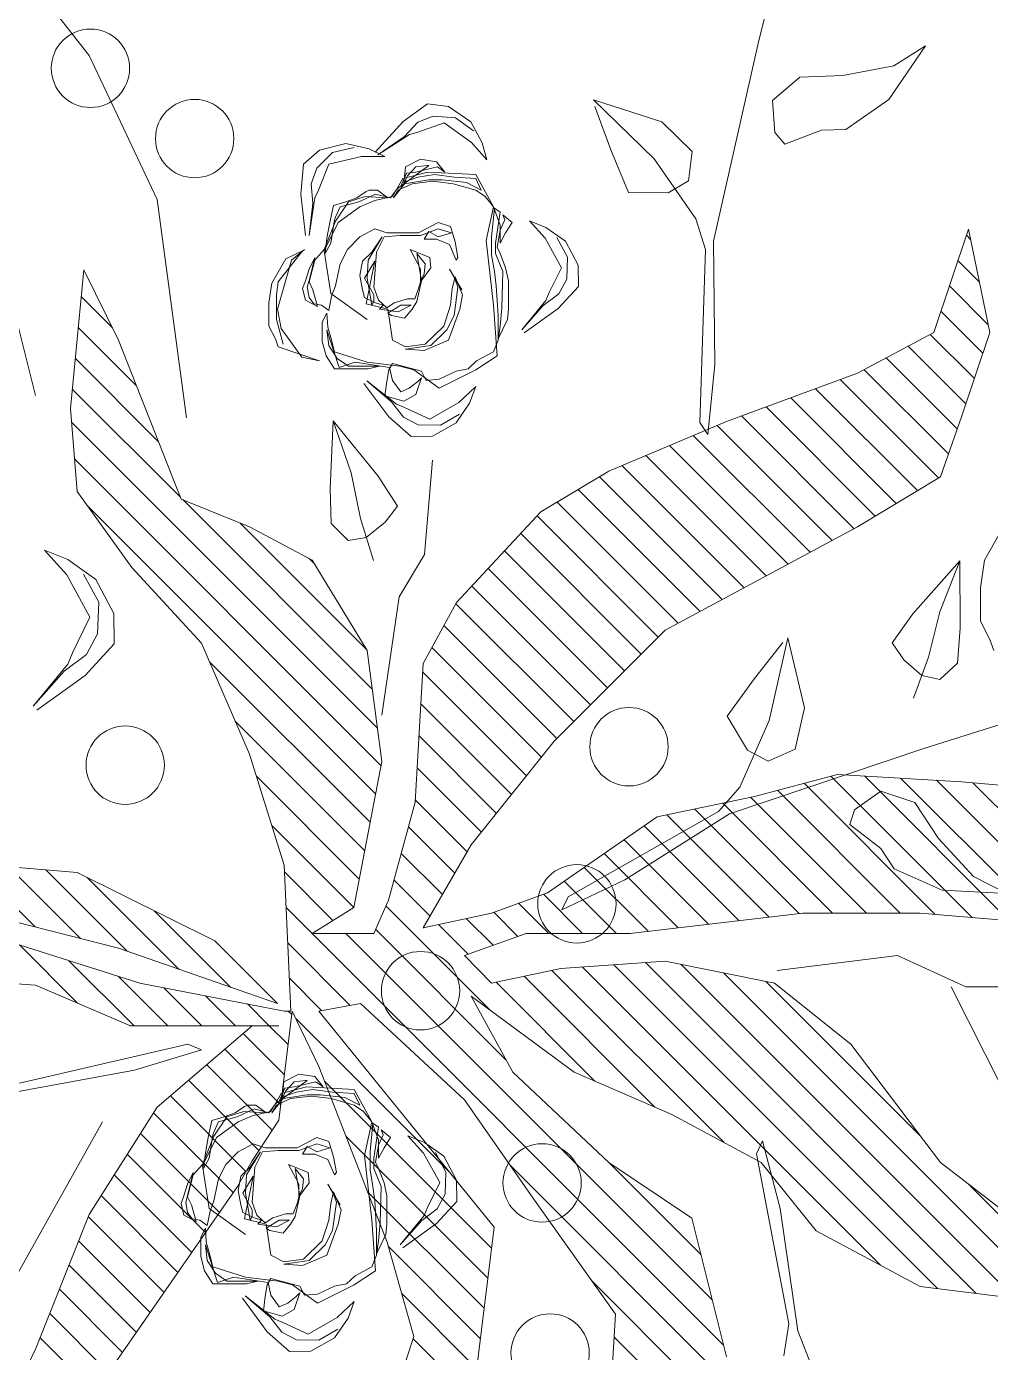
# Model space of a CAD drawing. Header units: millimetres. Extents: x -122165 to 59500, y -31598 to 53500.
# Drawn here: x 2169.2 to 2379.2, y 254 to 542.6 of the extents above; entities that cross this region are included whole.
import ezdxf

# ---------------------------------------------------------------- set-up
doc = ezdxf.new("R2010")
doc.units = ezdxf.units.MM
doc.header["$MEASUREMENT"] = 0
for name, color, linetype, lineweight in [('ARC_A_ R.C.C', 162, 'Continuous', 40), ('ARC_A_R.C.C. Hatch', 8, 'Continuous', 5), ('Lan_Planter', 74, 'Continuous', 13)]:
    doc.layers.add(name, color=color, linetype=linetype, lineweight=lineweight)

# ---------------------------------------------------------------- blocks, each defined once
blk = doc.blocks.new('ARC$1$Existing Layout$0$col gf 180116')
at = {"layer": 'ARC_A_R.C.C. Hatch'}
h = blk.add_hatch(color=256, dxfattribs=at)
h.dxf.hatch_style = 1
h.paths.add_polyline_path([(201.73999, 26.78621), (202.64, 26.78621), (202.64, 26.48621), (201.73999, 26.48621)])
edge = h.paths.add_edge_path()
edge.add_line((216.33999, 22.98621), (216.13999, 22.98621))
edge.add_line((216.13999, 22.98621), (216.13999, 25.58621))
edge.add_line((216.13999, 25.58621), (218.33999, 25.58621))
edge.add_line((218.33999, 25.58621), (218.33999, 22.98621))
edge.add_line((218.33999, 22.98621), (218.03999, 22.98621))
h.paths.add_polyline_path([(207.13999, 25.88621), (207.43999, 25.88621), (207.43999, 26.78621), (207.13999, 26.78621)])
h.paths.add_polyline_path([(208.03999, 20.48621), (208.03999, 20.78621), (207.13999, 20.78621), (207.13999, 20.48621)])
h.paths.add_polyline_path([(202.63999, 32.78621), (202.63999, 32.48621), (201.73999, 32.48621), (201.73999, 32.78621)])
h.paths.add_polyline_path([(191.23999, 20.48621), (191.23999, 20.78621), (190.33999, 20.78621), (190.33999, 20.48621)])
h.paths.add_polyline_path([(184.03999, 20.48621), (184.03999, 20.78621), (183.13999, 20.78621), (183.13999, 20.48621)])
h.paths.add_polyline_path([(220.63999, 14.18621), (220.33999, 14.18621), (220.33999, 13.28621), (220.63999, 13.28621)])
h.paths.add_polyline_path([(220.63999, 20.48621), (220.63999, 20.78621), (219.73999, 20.78621), (219.73999, 20.48621)])
h.paths.add_polyline_path([(220.63999, 25.28621), (220.63999, 25.58621), (219.73999, 25.58621), (219.73999, 25.28621)])
h.paths.add_polyline_path([(220.63999, 32.78621), (220.63999, 32.48621), (219.73999, 32.48621), (219.73999, 32.78621)])
h.paths.add_polyline_path([(220.33999, 37.28621), (220.63999, 37.28621), (220.63999, 38.18621), (220.33999, 38.18621)])
h.paths.add_polyline_path([(201.13999, 43.28621), (201.43999, 43.28621), (201.43999, 44.18621), (201.13999, 44.18621)])
h.paths.add_polyline_path([(196.33999, 43.28621), (196.63999, 43.28621), (196.63999, 44.18621), (196.33999, 44.18621)])
h.paths.add_polyline_path([(190.33999, 43.28621), (190.63999, 43.28621), (190.63999, 44.18621), (190.33999, 44.18621)])
h.paths.add_polyline_path([(207.13999, 43.28621), (207.43999, 43.28621), (207.43999, 44.18621), (207.13999, 44.18621)])
h.paths.add_polyline_path([(220.63999, 56.78621), (220.33999, 56.78621), (220.33999, 55.88621), (220.63999, 55.88621)])
h.paths.add_polyline_path([(220.33999, 50.78621), (220.63999, 50.78621), (220.63999, 49.88621), (220.33999, 49.88621)])
h.paths.add_polyline_path([(226.33999, 50.78621), (226.63999, 50.78621), (226.63999, 49.88621), (226.33999, 49.88621)])
h.paths.add_polyline_path([(220.33999, 43.28621), (220.63999, 43.28621), (220.63999, 44.18621), (220.33999, 44.18621)])
h.paths.add_polyline_path([(232.63999, 44.18621), (232.63999, 43.88621), (231.73999, 43.88621), (231.73999, 44.18621)])
h.paths.add_polyline_path([(232.63999, 50.48621), (232.63999, 50.78621), (231.73999, 50.78621), (231.73999, 50.48621)])
h.paths.add_polyline_path([(232.63999, 55.88621), (232.63999, 56.18621), (231.73999, 56.18621), (231.73999, 55.88621)])
h.paths.add_polyline_path([(213.13999, 43.28621), (213.43999, 43.28621), (213.43999, 44.18621), (213.13999, 44.18621)])
h.paths.add_polyline_path([(226.63999, 7.88621), (226.63999, 8.18621), (225.73999, 8.18621), (225.73999, 7.88621)])
h.paths.add_polyline_path([(226.63999, 13.28621), (226.63999, 13.58621), (225.73999, 13.58621), (225.73999, 13.28621)])
h.paths.add_polyline_path([(201.73999, 20.78621), (201.73999, 20.48621), (202.63999, 20.48621), (202.63999, 20.78621)])
h.paths.add_polyline_path([(184.03999, 25.88621), (184.03999, 26.18621), (183.13999, 26.18621), (183.13999, 25.88621)])
h.paths.add_polyline_path([(183.13999, 14.18621), (183.13999, 13.88621), (184.03999, 13.88621), (184.03999, 14.18621)])
h.paths.add_polyline_path([(202.63999, 13.88621), (202.63999, 14.18621), (201.73999, 14.18621), (201.73999, 13.88621)])
h.paths.add_polyline_path([(196.33999, 13.28621), (196.63999, 13.28621), (196.63999, 14.18621), (196.33999, 14.18621)])
h.paths.add_polyline_path([(190.33999, 13.28621), (190.63999, 13.28621), (190.63999, 14.18621), (190.33999, 14.18621)])
h.paths.add_polyline_path([(196.33999, 25.88621), (196.63999, 25.88621), (196.63999, 26.78621), (196.33999, 26.78621)])
h.paths.add_polyline_path([(190.33999, 25.88621), (190.63999, 25.88621), (190.63999, 26.78621), (190.33999, 26.78621)])
h.paths.add_polyline_path([(214.03999, 13.28621), (214.03999, 13.58621), (213.13999, 13.58621), (213.13999, 13.28621)])
h.paths.add_polyline_path([(213.13999, 20.78621), (213.13999, 20.48621), (214.03999, 20.48621), (214.03999, 20.78621)])
h.paths.add_polyline_path([(213.43999, 26.78621), (213.13999, 26.78621), (213.13999, 25.88621), (213.43999, 25.88621)])
h.paths.add_polyline_path([(214.03999, 32.78621), (214.03999, 32.48621), (213.13999, 32.48621), (213.13999, 32.78621)])
h.paths.add_polyline_path([(214.03999, 7.88621), (214.03999, 8.18621), (213.13999, 8.18621), (213.13999, 7.88621)])
h.paths.add_polyline_path([(226.63999, 20.48621), (226.63999, 20.78621), (225.73999, 20.78621), (225.73999, 20.48621)])
h.paths.add_polyline_path([(226.63999, 25.28621), (226.63999, 25.58621), (225.73999, 25.58621), (225.73999, 25.28621)])
h.paths.add_polyline_path([(226.63999, 32.78621), (226.63999, 32.48621), (225.73999, 32.48621), (225.73999, 32.78621)])
h.paths.add_polyline_path([(226.63999, 37.28621), (226.63999, 37.58621), (225.73999, 37.58621), (225.73999, 37.28621)])
h.paths.add_polyline_path([(225.73999, 44.18621), (225.73999, 43.88621), (226.63999, 43.88621), (226.63999, 44.18621)])
h.paths.add_polyline_path([(226.63999, 56.78621), (226.33999, 56.78621), (226.33999, 55.88621), (226.63999, 55.88621)])
h.paths.add_polyline_path([(214.03999, 55.88621), (214.03999, 56.18621), (213.13999, 56.18621), (213.13999, 55.88621)])
h.paths.add_polyline_path([(213.13999, 37.28621), (213.43999, 37.28621), (213.43999, 38.18621), (213.13999, 38.18621)])
h.paths.add_polyline_path([(214.03999, 50.78621), (213.73999, 50.78621), (213.73999, 49.88621), (214.03999, 49.88621)])
h.paths.add_polyline_path([(207.13999, 37.28621), (207.43999, 37.28621), (207.43999, 38.18621), (207.13999, 38.18621)])
h.paths.add_polyline_path([(207.13999, 49.88621), (207.43999, 49.88621), (207.43999, 50.78621), (207.13999, 50.78621)])
h.paths.add_polyline_path([(183.13999, 50.18621), (183.13999, 49.88621), (184.03999, 49.88621), (184.03999, 50.18621)])
h.paths.add_polyline_path([(183.13999, 38.18621), (183.13999, 37.88621), (184.03999, 37.88621), (184.03999, 38.18621)])
h.paths.add_polyline_path([(201.73999, 37.58621), (201.73999, 37.28621), (202.63999, 37.28621), (202.63999, 37.58621)])
h.paths.add_polyline_path([(196.33999, 37.28621), (196.63999, 37.28621), (196.63999, 38.18621), (196.33999, 38.18621)])
h.paths.add_polyline_path([(190.33999, 37.28621), (190.63999, 37.28621), (190.63999, 38.18621), (190.33999, 38.18621)])
h.paths.add_polyline_path([(201.13999, 49.88621), (201.43999, 49.88621), (201.43999, 50.78621), (201.13999, 50.78621)])
h.paths.add_polyline_path([(196.33999, 49.88621), (196.63999, 49.88621), (196.63999, 50.78621), (196.33999, 50.78621)])
h.paths.add_polyline_path([(190.33999, 49.88621), (190.63999, 49.88621), (190.63999, 50.78621), (190.33999, 50.78621)])
h.paths.add_polyline_path([(220.63999, 8.18621), (220.33999, 8.18621), (220.33999, 7.28621), (220.63999, 7.28621)])
h.paths.add_polyline_path([(195.73999, 20.48621), (195.73999, 20.78621), (196.63999, 20.78621), (196.63999, 20.48621)])
h.paths.add_polyline_path([(183.13999, 43.58621), (183.13999, 43.28621), (184.03999, 43.28621), (184.03999, 43.58621)])
blk = doc.blocks.new('ARC')
at = {"layer": 'ARC_A_ R.C.C', "extrusion": (4.48937e-09, -4.26518e-20, 1), "xscale": 999.9941761349517, "yscale": 999.9941761349517, "zscale": 999.9941761349517}
blk.add_blockref('ARC$1$Existing Layout$0$col gf 180116', (-183138.93, -13286.14, -0.89), dxfattribs=at)
blk = doc.blocks.new('b-85')
at = {"color": 97, "true_color": 0x446a2a}
for p, q in [((3.18, 220.87), (10.6, 329)), ((36.05, 260.75), (4.24, 161.05)), ((24.39, 173.32), (44.53, 252.31)), ((36.57, 221.08), (73.76, 258.27)), ((-252.35, 243.87), (-205.7, 220.87)), ((-75.28, 182.52), (-197.21, 250.78)), ((29.93, 195.04), (71.09, 236.2)), ((-58.32, 233.9), (-45.59, 164.12)), ((-30.75, 133.44), (-53.01, 230.07)), ((-7.14, 196.76), (26.31, 230.22)), ((341.41, 220.87), (393.37, 233.9)), ((-205.7, 220.87), (-128.3, 190.19)), ((-20.15, 166.42), (3.18, 220.87)), ((-112.39, 105.07), (-268.25, 213.2)), ((-230.37, 186.91), (-199.05, 218.23)), ((22.67, 168.38), (69.34, 215.06)), ((-218.92, 178.97), (-185.16, 212.73)), ((-207.46, 171.02), (-171.27, 207.22)), ((536.51, 190.19), (558.77, 207.83)), ((-196.01, 163.08), (-157.37, 201.72)), ((-20.15, 164.37), (17.22, 201.73)), ((129.14, 22.69), (305.06, 198.6)), ((150.63, 24.78), (326.15, 200.3)), ((282.84, 137.59), (345.1, 199.86)), ((314.92, 150.27), (362.8, 198.15)), ((333.99, 200.93), (413.51, 193.26)), ((-184.56, 155.13), (-143.48, 196.21)), ((-173.11, 147.19), (-129.59, 190.7)), ((-128.3, 190.19), (-66.8, 151.08)), ((12.29, 138.61), (64.98, 191.3)), ((67.86, 197.09), (28.63, 118.1)), ((112.87, 25.82), (278.58, 191.53)), ((347, 162.95), (380.49, 196.44)), ((413.51, 193.26), (373.22, 173.32)), ((380.23, 176.79), (398.18, 194.74)), ((453.8, 151.08), (536.51, 190.19)), ((-161.65, 139.24), (-117.54, 183.35)), ((-150.2, 131.3), (-105.69, 175.81)), ((-138.75, 123.35), (-93.83, 168.27)), ((-20.15, 144.97), (8.13, 173.25)), ((-7.42, 82.06), (24.39, 173.32)), ((373.22, 173.32), (282.04, 137.28)), ((-127.3, 115.41), (-81.97, 160.73)), ((-45.59, 164.12), (-33.93, 125.77)), ((-20.15, 81.29), (-20.15, 166.42)), ((4.24, 161.05), (-11.66, 78.22)), ((199.33, 125.77), (242.81, 165.65)), ((-115.84, 107.46), (-70.12, 153.19)), ((1.91, 108.83), (45.84, 152.76)), ((-66.8, 151.08), (-20.15, 96.63)), ((-20.15, 125.57), (1.61, 147.32)), ((328.69, 134.21), (453.8, 151.08)), ((282.04, 137.28), (266.13, 98.16)), ((-33.93, 125.77), (-30.75, 133.44)), ((172.99, 27.75), (281.7, 136.46)), ((-20.15, 106.17), (-3, 123.31)), ((135.72, 98.16), (199.33, 125.77)), ((28.63, 118.1), (-7.42, 82.06)), ((96.6, 28.95), (188.9, 121.24)), ((-65.49, 80.22), (-33.5, 112.22)), ((-48.22, 78.1), (-24.55, 101.77)), ((-20.15, 86.78), (-7.61, 99.31)), ((80.33, 32.07), (154.63, 106.37)), ((195.67, 31.03), (268.41, 103.76)), ((-20.15, 96.63), (-20.15, 81.29)), ((64.06, 35.2), (123.06, 94.2)), ((72.1, 78.22), (135.72, 98.16)), ((266.13, 98.16), (247.05, 62.12)), ((-30.94, 75.99), (-20.15, 86.78)), ((47.79, 38.33), (94.81, 85.34)), ((-203.28, -173.95), (47.78, 77.11)), ((-11.66, 73.62), (-74.22, 81.29)), ((-11.66, 74.39), (72.1, 78.22)), ((-11.66, 78.22), (-11.66, 74.39)), ((-8.45, 40.28), (27.45, 76.18)), ((40.29, 50.23), (68.11, 78.04)), ((-104.09, -16.56), (-15.98, 71.54)), ((-43.47, 58.28), (-11.66, 73.62)), ((-13.66, 73.87), (-11.66, 75.86)), ((-11.39, 56.74), (7.12, 75.25)), ((32.87, 62.12), (32.87, 26.84)), ((47.71, 38.35), (32.87, 62.12)), ((247.05, 62.12), (195.09, 30.68)), ((244.81, 60.76), (248.04, 64)), ((-147.63, -40.71), (-51.91, 55.01)), ((-11.66, 58.28), (-135.72, -42.18)), ((-7.42, 34.51), (-11.66, 58.28)), ((268.06, 51.27), (258.32, 41.49)), ((288.11, 51.86), (268.06, 51.27)), ((326.79, 50.12), (288.11, 51.86)), ((295.1, 24.33), (326.79, 50.12)), ((297, 39.75), (326.79, 50.12)), ((-177.39, -167.46), (32.87, 42.8)), ((-164.89, -38.57), (-83.63, 42.69)), ((131.48, 22.24), (47.71, 38.35)), ((258.32, 41.49), (259.99, 31.16)), ((270.79, 34.48), (297, 39.75)), ((-62.56, -25.31), (-7.42, 34.51)), ((195.09, 30.68), (131.48, 22.24)), ((246.83, 26.96), (270.79, 34.48)), ((259.99, 31.16), (268.67, 20.34)), ((-182.15, -36.44), (-115.34, 30.38)), ((-39.59, -49.05), (35.25, 25.79)), ((32.87, 26.84), (51.95, 18.41)), ((278.02, 13.2), (295.1, 24.33)), ((-244.93, 19.17), (-198.27, 3.83)), ((-199.42, -34.3), (-146.63, 18.48)), ((-11.28, -40.14), (48.7, 19.84)), ((42.81, -5.45), (63.51, 15.25)), ((51.95, 18.41), (108.15, 3.07)), ((225.84, 12.27), (157.98, 22.24)), ((268.67, 20.34), (278.02, 13.2)), ((329.22, 18.17), (317.87, 5.32)), ((-216.68, -32.17), (-173.71, 10.8)), ((55.1, -12.56), (78.75, 11.09)), ((250.23, -2.3), (225.84, 12.27)), ((328.93, 9.8), (324.64, 1.36)), ((-233.94, -30.03), (-199.63, 4.28)), ((67.39, -19.67), (93.99, 6.93)), ((79.68, -26.78), (109.45, 2.99)), ((90.95, -34.9), (127.78, 1.93)), ((101.72, -43.53), (146.12, 0.87)), ((108.15, 3.07), (187.67, -1.53)), ((317.87, 5.32), (318.16, -6.93)), ((324.64, 1.36), (324.39, -11.39)), ((36.05, -1.53), (44.53, -40.65)), ((83.76, -29.14), (36.05, -1.53)), ((112.5, -52.15), (164.46, -0.19)), ((123.27, -60.78), (182.79, -1.25)), ((134.04, -69.4), (196.87, -6.57)), ((187.67, -1.53), (222.66, -20.71)), ((304.3, -6.9), (250.23, -2.3)), ((318.16, -6.93), (325.74, -20.43)), ((20.89, -27.37), (37.95, -10.31)), ((144.64, -78.2), (209.4, -13.44)), ((324.39, -11.39), (330.67, -22.43)), ((154.34, -87.9), (221.93, -20.31)), ((222.66, -20.71), (274.62, -69.02)), ((325.74, -20.43), (337.09, -28.19)), ((-135.72, -42.18), (-259.77, -26.84)), ((-118.75, -64.42), (-62.56, -25.31)), ((-3.18, -29.14), (-46.65, -52.92)), ((-46.65, -88.19), (-3.18, -29.14)), ((20.15, -25.31), (4.24, -40.65)), ((32.87, -60.59), (20.15, -25.31)), ((26.03, -41.63), (41.41, -26.25)), ((143.14, -76.69), (83.76, -29.14)), ((164.04, -97.6), (232.13, -29.51)), ((-51.84, -100.1), (4.83, -43.43)), ((4.24, -40.65), (12.72, -80.52)), ((31.17, -55.88), (45.03, -42.02)), ((44.53, -40.65), (56.2, -72.86)), ((173.73, -107.3), (242.18, -38.86)), ((-226.98, -178.25), (-100.31, -51.59)), ((-46.65, -52.92), (-98.61, -108.13)), ((183.43, -117), (252.23, -48.2)), ((-66.81, -134.47), (8.24, -59.42)), ((32.87, -73.58), (50.19, -56.27)), ((32.87, -120.4), (32.87, -60.59)), ((193.12, -126.7), (262.28, -57.55)), ((-185.55, -111.97), (-118.75, -64.42)), ((202.82, -136.4), (272.33, -66.9)), ((-87.15, -174.21), (11.64, -75.42)), ((32.87, -92.98), (55.34, -70.51)), ((56.2, -72.86), (99.67, -135.74)), ((274.62, -69.02), (297.94, -108.13)), ((12.72, -80.52), (16.96, -140.34)), ((32.87, -112.38), (62.82, -82.43)), ((46.41, -81.15), (53.93, -84.66)), ((63.67, -117.32), (46.41, -81.15)), ((206.76, -140.34), (143.14, -76.69)), ((210.79, -147.84), (280.21, -78.41)), ((-71.04, -144.18), (-46.65, -88.19)), ((53.93, -84.66), (102.7, -171)), ((217.57, -160.45), (287.46, -90.56)), ((-249.91, -181.79), (-166.61, -98.49)), ((-157.47, -263.93), (13.6, -92.86)), ((34.07, -130.58), (70.74, -93.9)), ((36.11, -147.93), (78.67, -105.37)), ((224.35, -173.07), (294.71, -102.71)), ((477.11, -133.99), (510.96, -99.29)), ((510.96, -99.29), (498.31, -138.49)), ((-272.85, -185.33), (-198.7, -111.18)), ((-249.17, -108.13), (-185.55, -111.97)), ((-170.87, -296.72), (14.88, -110.97)), ((-151.5, -160.97), (-97.64, -107.11)), ((-98.61, -108.13), (-130.42, -155.68)), ((297.94, -108.13), (326.57, -175.62)), ((457.85, -119.39), (482.42, -109.19)), ((44.53, -219.33), (32.87, -120.4)), ((38.16, -165.28), (86.6, -116.84)), ((101.37, -177.41), (63.67, -117.32)), ((231.13, -185.68), (301.14, -115.67)), ((457.61, -142.13), (457.85, -119.39)), ((-173.61, -318.86), (16.17, -129.08)), ((40.21, -182.63), (94.53, -128.31)), ((237.92, -198.3), (306.92, -129.3)), ((99.67, -135.74), (111.33, -191.73)), ((442.74, -158), (477.11, -133.99)), ((-98.61, -195.56), (-71.04, -144.18)), ((16.96, -140.34), (4.24, -203.23)), ((42.25, -199.99), (100.84, -141.39)), ((266.13, -250.78), (206.76, -140.34)), ((244.7, -210.91), (312.7, -142.92)), ((464.56, -153.73), (457.61, -142.13)), ((498.31, -138.49), (481.39, -155.84)), ((-176.35, -341), (15.1, -149.54)), ((-130.42, -155.68), (-209.94, -175.62)), ((44.3, -217.34), (104.19, -157.45)), ((251.48, -223.53), (318.47, -156.54)), ((425.08, -163.61), (442.74, -158)), ((481.39, -155.84), (464.56, -153.73)), ((319.06, -164.89), (325.97, -160.3)), ((358.93, -168.98), (319.06, -164.89)), ((325.97, -160.3), (425.08, -163.61)), ((-179.1, -363.14), (10.18, -173.86)), ((44.53, -236.5), (107.53, -173.5)), ((102.7, -171), (116.68, -183.16)), ((258.26, -236.14), (324.25, -170.16)), ((429.86, -168.08), (358.93, -168.98)), ((545.14, -194.16), (429.86, -168.08)), ((139.12, -289.41), (101.37, -177.41)), ((137.97, -187.59), (157.51, -175.96)), ((157.51, -175.96), (179.02, -191.63)), ((326.57, -175.62), (354.14, -250.78)), ((44.53, -255.9), (110.88, -189.55)), ((116.68, -183.16), (155.08, -200.01)), ((131.69, -199.57), (137.97, -187.59)), ((265.05, -248.76), (329.69, -184.12)), ((-93.64, -192.8), (-191.05, -211.33)), ((-137.84, -227), (-98.61, -195.56)), ((-124.86, -206.45), (-86.1, -196.27)), ((-86.1, -196.27), (-93.64, -192.8)), ((111.33, -191.73), (124.05, -239.27)), ((179.02, -191.63), (199.74, -208.01)), ((605.92, -209.29), (545.14, -194.16)), ((-83.27, -286.71), (5.26, -198.18)), ((4.24, -203.23), (-30.75, -246.94)), ((11.66, -204.76), (20.15, -273.78)), ((44.53, -275.3), (114.87, -204.96)), ((138.64, -215.03), (131.69, -199.57)), ((155.08, -200.01), (202.33, -210.84)), ((272.26, -260.95), (334.89, -198.31)), ((485.54, -209.05), (492.25, -203.42)), ((492.25, -203.42), (510.72, -201.97)), ((510.72, -201.97), (523.96, -217.75)), ((-191.05, -211.33), (-209.36, -208.51)), ((-195.09, -216.48), (-124.86, -206.45)), ((202.33, -210.84), (162.27, -220.45)), ((279.55, -273.05), (340.1, -212.5)), ((493.57, -230.17), (485.54, -209.05)), ((-304.98, -260), (-195.09, -216.48)), ((43.79, -295.43), (118.97, -220.26)), ((44.53, -286.82), (44.53, -219.33)), ((162.27, -220.45), (138.64, -215.03)), ((523.96, -217.75), (524.88, -242.41)), ((-169.65, -286.82), (-137.84, -227)), ((286.84, -285.16), (345.3, -226.69)), ((41.97, -316.65), (123.06, -235.56)), ((493.96, -244.14), (493.57, -230.17)), ((124.05, -239.27), (119.81, -310.59)), ((294.13, -297.27), (350.51, -240.89)), ((524.88, -242.41), (530.57, -271.55)), ((-30.75, -246.94), (-98.61, -298.32)), ((81.53, -264.13), (95.38, -246.28)), ((95.38, -246.28), (103.68, -249.08)), ((103.68, -249.08), (114.54, -264.09)), ((294.76, -298.32), (266.13, -250.78)), ((354.14, -250.78), (377.46, -294.49)), ((511.29, -268.84), (493.96, -244.14)), ((40.16, -337.87), (123.13, -254.9)), ((307.87, -302.92), (356.18, -254.61)), ((69.81, -271.74), (81.53, -264.13)), ((114.54, -264.09), (107.96, -283.61)), ((20.15, -273.78), (2.12, -312.9)), ((57.74, -299.39), (69.81, -271.74)), ((189.85, -277.33), (199.49, -270.59)), ((199.49, -270.59), (216.08, -282.44)), ((322.23, -307.96), (362.93, -267.26)), ((541.96, -289.85), (511.29, -268.84)), ((530.57, -271.55), (541.96, -289.85)), ((38.34, -359.08), (121.9, -275.52)), ((180.71, -287.76), (189.85, -277.33)), ((336.66, -312.93), (369.68, -279.91)), ((-182.37, -389.59), (-169.65, -286.82)), ((36.05, -385.75), (44.53, -286.82)), ((107.96, -283.61), (87.38, -297.24)), ((167.74, -282.99), (191.35, -291.54)), ((178.59, -298.01), (180.71, -287.76)), ((216.08, -282.44), (246.63, -309.58)), ((36.52, -380.3), (120.67, -296.14)), ((157.85, -349.18), (139.12, -289.41)), ((191.35, -291.54), (217.31, -297.94)), ((351.16, -317.82), (376.43, -292.55)), ((377.46, -294.49), (436.84, -314.43)), ((-98.61, -298.32), (-150.56, -365.81)), ((55.77, -336.52), (57.74, -299.39)), ((87.38, -297.24), (65.46, -317.27)), ((187.91, -308.2), (178.59, -298.01)), ((217.31, -297.94), (246.63, -309.58)), ((329.75, -310.59), (294.76, -298.32)), ((365.67, -322.72), (389.76, -298.62)), ((382.02, -325.76), (404.28, -303.5)), ((2.12, -304.46), (-75.28, -343.57)), ((119.81, -310.59), (111.33, -409.52)), ((207.91, -309.65), (187.91, -308.2)), ((246.63, -309.58), (207.91, -309.65)), ((377.46, -326.7), (329.75, -310.59)), ((406.47, -320.7), (418.81, -308.37)), ((-181.84, -385.28), (-111.06, -314.51)), ((2.12, -312.9), (2.12, -361.21)), ((39.39, -396.82), (119.27, -316.95)), ((65.46, -317.27), (55.77, -336.52)), ((436.84, -314.43), (377.46, -326.7)), ((430.92, -315.65), (433.33, -313.25))]:
    blk.add_line(p, q, dxfattribs=at)
at = {"color": 30, "true_color": 0xef731a}
for p, q in [((72.1, 248.48), (67.86, 197.09)), ((163.23, 222.2), (183.27, 204.58)), ((187.25, 202.46), (163.23, 222.2)), ((160.95, 220.15), (180.84, 192.39)), ((252.68, 215.82), (238.45, 202.98)), ((247.26, 202.37), (252.68, 215.82)), ((183.27, 204.58), (192.79, 191.75)), ((193.79, 199.8), (187.25, 202.46)), ((214.26, 189.71), (193.79, 199.8)), ((238.45, 202.98), (214.26, 189.71)), ((235.88, 186.37), (247.26, 202.37)), ((286.28, 197.09), (333.99, 200.93)), ((180.84, 192.39), (198.89, 175.84)), ((192.79, 191.75), (204.73, 185.39)), ((222.93, 184.68), (238.87, 193.36)), ((242.81, 165.65), (286.28, 197.09)), ((204.73, 185.39), (222.93, 184.68)), ((216.38, 175.91), (235.88, 186.37)), ((198.89, 175.84), (216.38, 175.91)), ((-128.72, 135.82), (-122.04, 137.43)), ((-122.04, 137.43), (-117.59, 135.82)), ((-103.75, 100.16), (-60.35, 143.56)), ((-132.43, 128.84), (-128.72, 135.82)), ((-122.78, 131.52), (-132.43, 128.84)), ((-130.95, 130.99), (-131.69, 126.69)), ((-127.23, 133.67), (-130.95, 130.99)), ((-121.3, 134.74), (-127.23, 133.67)), ((-118.33, 133.67), (-122.78, 131.52)), ((-115.36, 133.13), (-121.3, 134.74)), ((-105.71, 130.45), (-118.33, 133.67)), ((-117.59, 135.82), (-110.91, 133.67)), ((-104.23, 130.45), (-115.36, 133.13)), ((-110.91, 133.67), (-104.23, 130.45)), ((-99.77, 125.08), (-105.71, 130.45)), ((-91.72, 92.8), (-51.4, 133.11)), ((-160.63, 124.01), (-168.06, 119.18)), ((-145.79, 123.47), (-167.31, 116.49)), ((-162.12, 117.57), (-154.7, 122.4)), ((-152.47, 126.16), (-160.63, 124.01)), ((-154.7, 122.4), (-145.79, 123.47)), ((-141.34, 126.16), (-152.47, 126.16)), ((-150.24, 121.32), (-144.31, 122.93)), ((-144.31, 122.93), (-136.14, 123.47)), ((-136.14, 123.47), (-141.34, 126.16)), ((-131.69, 126.69), (-134.66, 122.4)), ((-134.66, 122.4), (-126.49, 120.79)), ((-125.01, 121.32), (-100.52, 125.08)), ((-102, 124.54), (-93.09, 123.47)), ((-96.06, 121.32), (-102, 124.54)), ((-100.52, 125.08), (-84.19, 117.03)), ((-83.44, 118.64), (-99.77, 125.08)), ((-93.09, 123.47), (-84.19, 121.86)), ((-84.19, 121.86), (-74.54, 119.71)), ((-80.01, 85.1), (-42.45, 122.66)), ((-168.06, 119.18), (-168.06, 112.73)), ((-167.31, 116.49), (-164.35, 107.37)), ((-166.57, 111.12), (-162.12, 117.57)), ((-164.35, 100.39), (-158.41, 119.18)), ((-158.41, 119.18), (-150.24, 121.32)), ((-139.85, 100.39), (-125.01, 121.32)), ((-126.49, 120.79), (-120.56, 118.64)), ((-120.56, 118.64), (-107.94, 115.96)), ((-107.94, 115.96), (-99.77, 111.66)), ((-82.7, 119.18), (-96.06, 121.32)), ((-84.19, 117.03), (-75.28, 104.68)), ((-72.31, 111.12), (-83.44, 118.64)), ((-81.22, 118.64), (-82.7, 119.18)), ((-75.28, 115.96), (-81.22, 118.64)), ((-72.31, 105.22), (-75.28, 115.96)), ((-74.54, 119.71), (-72.31, 112.73)), ((-168.06, 112.73), (-168.06, 99.85)), ((-164.35, 107.37), (-167.31, 87.5)), ((-166.57, 93.41), (-166.57, 111.12)), ((-99.77, 111.66), (-92.35, 104.68)), ((-72.31, 112.73), (-70.09, 106.29)), ((-69.34, 101.46), (-72.31, 111.12)), ((-176.46, 102.25), (-195.62, 87.96)), ((-188.49, 83.61), (-175, 100.68)), ((-175, 100.68), (-187.06, 86.42)), ((-168.06, 99.85), (-166.57, 93.41)), ((-166.57, 81.6), (-164.35, 100.39)), ((-130.95, 100.92), (-133.91, 88.58)), ((-116.1, 100.39), (-131.69, 97.7)), ((-106.45, 96.09), (-130.95, 100.92)), ((-130.2, 95.56), (-127.23, 102)), ((-127.23, 102), (-122.78, 103.07)), ((-125.75, 96.63), (-116.1, 102)), ((-122.78, 103.07), (-114.62, 104.68)), ((-116.1, 102), (-106.45, 96.09)), ((-105.71, 99.85), (-116.1, 100.39)), ((-114.62, 104.68), (-106.45, 103.07)), ((-97.55, 96.63), (-112.39, 105.07)), ((-106.45, 103.07), (-101.26, 97.7)), ((-92.35, 91.8), (-105.71, 99.85)), ((-92.35, 104.68), (-87.9, 96.09)), ((-75.28, 104.68), (-71.57, 96.09)), ((-67.86, 95.56), (-72.31, 105.22)), ((-70.09, 106.29), (-66.37, 100.92)), ((-70.09, 88.58), (-69.34, 101.46)), ((-66.37, 100.92), (-65.63, 99.31)), ((-65.63, 99.31), (-65.63, 94.48)), ((-135.4, 82.67), (-133.91, 93.41)), ((-133.91, 93.41), (-131.69, 91.26)), ((-128.72, 93.95), (-133.17, 89.11)), ((-131.69, 97.7), (-129.46, 96.63)), ((-131.69, 91.26), (-130.2, 95.56)), ((-129.46, 96.63), (-125.75, 96.63)), ((-121.3, 96.63), (-128.72, 93.95)), ((-101.26, 95.02), (-121.3, 96.63)), ((-101.26, 97.7), (-92.35, 91.8)), ((-92.35, 90.72), (-101.26, 95.02)), ((-74.22, 81.29), (-97.55, 96.63)), ((-87.9, 96.09), (-90.12, 89.11)), ((-71.57, 96.09), (-69.34, 85.89)), ((-70.09, 86.97), (-67.86, 95.56)), ((-65.63, 94.48), (-70.09, 88.58)), ((-195.62, 87.96), (-206.97, 75.1)), ((-187.06, 86.42), (-195.91, 79.59)), ((-186.61, 79.45), (-183.64, 90.19)), ((-183.64, 90.19), (-175.48, 89.11)), ((-174.74, 85.89), (-181.42, 81.06)), ((-175.48, 89.11), (-168.8, 88.04)), ((-167.31, 87.5), (-174.74, 85.89)), ((-165.09, 85.89), (-169.54, 69.25)), ((-168.8, 88.04), (-165.09, 85.89)), ((-151.73, 85.89), (-155.44, 78.38)), ((-133.91, 88.58), (-151.73, 85.89)), ((-139.11, 78.91), (-137.63, 86.43)), ((-137.63, 86.43), (-136.14, 88.58)), ((-136.14, 88.58), (-131.69, 81.06)), ((-133.17, 89.11), (-130.2, 84.82)), ((-130.2, 84.82), (-127.98, 77.3)), ((-91.61, 81.6), (-92.35, 90.72)), ((-90.12, 89.11), (-90.12, 70.86)), ((-64.89, 83.21), (-70.09, 86.97)), ((-70.09, 85.36), (-60.44, 77.84)), ((-65.63, 82.67), (-70.09, 85.36)), ((-69.34, 85.89), (-58.95, 79.99)), ((373.86, 83.21), (381.28, 86.97)), ((381.28, 86.97), (394.64, 86.97)), ((394.64, 86.97), (405.77, 85.36)), ((405.77, 85.36), (419.88, 77.3)), ((-195.91, 79.59), (-200.21, 71.15)), ((-197.06, 64.53), (-190.27, 78.99)), ((-190.27, 78.99), (-188.49, 83.61)), ((-182.9, 72.47), (-186.61, 79.45)), ((-181.42, 81.06), (-179.19, 76.23)), ((-179.19, 76.23), (-175.48, 71.4)), ((-168.8, 73.55), (-166.57, 81.6)), ((-157.67, 67.64), (-156.92, 78.38)), ((-156.92, 78.38), (-154.7, 63.88)), ((-155.44, 78.38), (-153.95, 67.1)), ((-133.91, 74.62), (-139.11, 78.91)), ((-131.69, 75.16), (-135.4, 82.67)), ((-131.69, 81.06), (-131.69, 75.16)), ((-127.98, 77.3), (-127.98, 73.01)), ((-91.61, 69.79), (-91.61, 81.6)), ((-61.92, 74.62), (-65.63, 82.67)), ((-51.53, 64.96), (-64.89, 83.21)), ((-63.41, 81.06), (-55.98, 77.84)), ((-61.92, 78.91), (-63.41, 81.06)), ((-61.92, 79.45), (-57.47, 77.3)), ((-52.27, 78.38), (-61.92, 79.45)), ((-59.69, 64.96), (-61.92, 78.91)), ((-60.44, 77.84), (-58.21, 71.4)), ((-58.95, 79.99), (-55.24, 65.49)), ((-57.47, 77.3), (-52.27, 72.47)), ((-55.98, 77.84), (-55.24, 72.47)), ((-47.82, 69.79), (-52.27, 78.38)), ((361.24, 57.98), (369.41, 81.6)), ((379.8, 79.99), (363.47, 68.18)), ((369.41, 81.6), (373.86, 83.21)), ((384.99, 82.67), (370.89, 78.91)), ((390.93, 82.14), (379.8, 79.99)), ((399.09, 82.67), (384.99, 82.67)), ((419.13, 74.08), (390.93, 82.14)), ((406.52, 81.6), (399.09, 82.67)), ((424.33, 67.64), (406.52, 81.6)), ((419.88, 77.3), (424.33, 67.64)), ((-206.97, 75.1), (-206.68, 62.86)), ((-200.21, 71.15), (-200.46, 58.4)), ((-173.25, 69.25), (-182.9, 72.47)), ((-179.19, 59.05), (-168.8, 73.55)), ((-175.48, 71.4), (-173.25, 69.25)), ((-169.54, 69.25), (-174.74, 66.57)), ((-129.46, 71.94), (-133.91, 74.62)), ((-117.59, 69.25), (-129.46, 71.94)), ((-127.98, 73.01), (-122.04, 70.86)), ((-122.04, 70.86), (-118.33, 69.79)), ((-118.33, 69.79), (-110.16, 63.88)), ((-102, 71.94), (-117.59, 69.25)), ((-117.59, 69.79), (-113.88, 67.64)), ((-110.91, 69.79), (-117.59, 69.79)), ((-107.94, 71.4), (-110.91, 69.79)), ((-99.77, 75.69), (-107.94, 71.4)), ((-107.94, 67.1), (-102, 71.94)), ((-104.23, 64.42), (-99.77, 75.69)), ((-87.9, 59.59), (-91.61, 69.79)), ((-90.12, 70.86), (-84.19, 59.59)), ((-60.44, 62.81), (-61.92, 74.62)), ((-58.21, 71.4), (-56.73, 61.74)), ((-55.24, 72.47), (-53.76, 66.57)), ((-52.27, 72.47), (-51.53, 66.03)), ((-49.3, 60.66), (-47.82, 69.79)), ((425.07, 66.57), (419.13, 74.08)), ((433.23, 66.03), (456.99, 68.71)), ((456.99, 68.71), (474.06, 67.1)), ((-206.68, 62.86), (-199.11, 49.36)), ((-187.45, 47.78), (-197.06, 64.53)), ((-174.74, 66.57), (-173.99, 59.05)), ((-151.73, 53.68), (-157.67, 67.64)), ((-154.7, 63.88), (-145.79, 54.76)), ((-153.95, 67.1), (-143.56, 56.37)), ((-113.88, 67.64), (-107.94, 67.1)), ((-110.16, 63.88), (-104.23, 64.42)), ((-93.84, 67.64), (-89.38, 64.96)), ((-93.84, 60.66), (-93.84, 67.64)), ((-89.38, 64.96), (-92.35, 59.59)), ((-61.92, 51), (-60.44, 62.81)), ((-59.69, 57.44), (-59.69, 64.96)), ((-56.73, 61.74), (-58.21, 50.46)), ((-55.24, 65.49), (-56.73, 38.11)), ((-53.76, 66.57), (-52.27, 60.12)), ((-51.53, 66.03), (-51.53, 64.96)), ((363.47, 68.18), (361.24, 57.98)), ((392.41, 59.05), (396.12, 66.03)), ((402.06, 61.74), (392.41, 59.05)), ((393.9, 61.2), (393.16, 56.9)), ((397.61, 63.88), (393.9, 61.2)), ((396.12, 66.03), (402.8, 67.64)), ((403.55, 64.96), (397.61, 63.88)), ((406.52, 63.88), (402.06, 61.74)), ((402.8, 67.64), (407.26, 66.03)), ((409.48, 63.35), (403.55, 64.96)), ((419.13, 60.66), (406.52, 63.88)), ((407.26, 66.03), (413.94, 63.88)), ((420.62, 60.66), (409.48, 63.35)), ((413.94, 63.88), (420.62, 60.66)), ((433.23, 63.88), (451.79, 61.74)), ((454.76, 60.66), (433.23, 63.88)), ((451.79, 61.74), (462.92, 62.81)), ((462.92, 62.81), (471.83, 59.59)), ((474.06, 67.1), (482.22, 57.98)), ((-200.46, 58.4), (-194.18, 47.36)), ((-168.8, 38.11), (-179.19, 59.05)), ((-173.99, 59.05), (-169.54, 49.39)), ((-133.91, 47.24), (-151.73, 53.68)), ((-145.79, 54.76), (-137.63, 50.46)), ((-144.2, 19.17), (-43.47, 58.28)), ((-143.56, 56.37), (-131.69, 52.61)), ((-96.8, 53.15), (-93.84, 60.66)), ((-92.35, 59.59), (-90.12, 52.07)), ((-90.12, 52.07), (-87.9, 59.59)), ((-84.19, 59.59), (-86.41, 52.61)), ((-61.18, 43.48), (-59.69, 57.44)), ((-55.24, 55.83), (-49.3, 60.66)), ((-52.27, 60.12), (-55.24, 55.83)), ((364.21, 54.22), (356.79, 49.39)), ((379.05, 53.68), (357.53, 46.7)), ((372.37, 56.37), (364.21, 54.22)), ((370.15, 52.61), (379.05, 53.68)), ((383.51, 56.37), (372.37, 56.37)), ((380.54, 53.15), (388.7, 53.68)), ((388.7, 53.68), (383.51, 56.37)), ((393.16, 56.9), (390.19, 52.61)), ((399.84, 51.54), (424.33, 55.29)), ((425.07, 55.29), (419.13, 60.66)), ((422.84, 54.76), (431.75, 53.68)), ((428.78, 51.54), (422.84, 54.76)), ((424.33, 55.29), (440.66, 47.24)), ((441.4, 48.85), (425.07, 55.29)), ((431.75, 53.68), (440.66, 52.07)), ((459.21, 58.51), (454.76, 60.66)), ((474.06, 52.61), (459.21, 58.51)), ((471.83, 59.59), (480.74, 50.46)), ((482.22, 57.98), (485.93, 42.95)), ((-199.11, 49.36), (-187.76, 41.6)), ((-178.27, 37.99), (-187.45, 47.78)), ((-169.54, 49.39), (-168.06, 42.41)), ((-137.63, 50.46), (-121.3, 48.31)), ((-125.75, 45.63), (-133.91, 47.24)), ((-131.69, 52.61), (-122.04, 51.54)), ((-115.36, 49.93), (-125.75, 45.63)), ((-110.91, 53.15), (-122.78, 46.17)), ((-122.04, 51.54), (-115.36, 49.93)), ((-121.3, 48.31), (-116.84, 49.93)), ((-116.84, 49.93), (-110.91, 53.15)), ((-105.71, 49.39), (-96.8, 53.15)), ((-104.23, 48.31), (-105.71, 49.39)), ((-95.32, 49.93), (-104.23, 48.31)), ((-86.41, 52.61), (-95.32, 49.93)), ((-65.63, 38.11), (-61.92, 51)), ((-58.21, 50.46), (-58.95, 38.11)), ((356.79, 49.39), (356.79, 42.95)), ((357.53, 46.7), (360.5, 37.58)), ((358.27, 41.34), (362.73, 47.78)), ((360.5, 30.6), (366.44, 49.39)), ((362.73, 47.78), (370.15, 52.61)), ((366.44, 49.39), (374.6, 51.54)), ((374.6, 51.54), (380.54, 53.15)), ((384.99, 30.6), (399.84, 51.54)), ((390.19, 52.61), (398.35, 51)), ((398.35, 51), (404.29, 48.85)), ((404.29, 48.85), (416.91, 46.17)), ((416.91, 46.17), (425.07, 41.87)), ((442.14, 49.39), (428.78, 51.54)), ((440.66, 52.07), (450.31, 49.93)), ((440.66, 47.24), (449.56, 34.89)), ((452.53, 41.34), (441.4, 48.85)), ((443.63, 48.85), (442.14, 49.39)), ((449.56, 46.17), (443.63, 48.85)), ((452.53, 35.43), (449.56, 46.17)), ((450.31, 49.93), (452.53, 42.95)), ((478.51, 33.82), (474.06, 52.61)), ((480.74, 50.46), (483.7, 38.11)), ((-187.76, 41.6), (-178.27, 37.99)), ((-160.63, 25.77), (-168.8, 38.11)), ((-168.06, 42.41), (-163.6, 37.58)), ((-56.73, 38.11), (-75.28, 27.92)), ((-69.34, 32.75), (-65.63, 38.11)), ((-65.63, 34.89), (-61.18, 43.48)), ((-58.95, 38.11), (-65.63, 34.89)), ((356.79, 42.95), (356.79, 30.06)), ((358.27, 23.62), (358.27, 41.34)), ((425.07, 41.87), (432.49, 34.89)), ((452.53, 42.95), (454.76, 36.5)), ((455.5, 31.67), (452.53, 41.34)), ((485.93, 42.95), (482.96, 29.53)), ((-163.6, 37.58), (-158.41, 27.92)), ((-94.58, 32.21), (-131.69, 27.92)), ((-75.28, 27.92), (-94.58, 32.21)), ((-75.28, 27.92), (-69.34, 32.75)), ((348.38, 32.46), (329.22, 18.17)), ((336.35, 13.82), (349.85, 30.89)), ((349.85, 30.89), (337.78, 16.63)), ((360.5, 37.58), (357.53, 17.72)), ((358.27, 11.81), (360.5, 30.6)), ((393.9, 31.14), (390.93, 18.79)), ((408.74, 30.6), (393.16, 27.92)), ((418.39, 26.3), (393.9, 31.14)), ((394.64, 25.77), (397.61, 32.21)), ((397.61, 32.21), (402.06, 33.28)), ((399.09, 26.84), (408.74, 32.21)), ((402.06, 33.28), (410.23, 34.89)), ((408.74, 32.21), (418.39, 26.3)), ((419.13, 30.06), (408.74, 30.6)), ((410.23, 34.89), (418.39, 33.28)), ((418.39, 33.28), (423.59, 27.92)), ((432.49, 34.89), (436.95, 26.3)), ((449.56, 34.89), (453.27, 26.3)), ((456.99, 25.77), (452.53, 35.43)), ((454.76, 36.5), (458.47, 31.14)), ((454.76, 18.79), (455.5, 31.67)), ((458.47, 31.14), (459.21, 29.53)), ((478.51, 20.4), (478.51, 33.82)), ((-131.69, 27.92), (-160.63, 25.77)), ((-158.41, 27.92), (-151.73, 25.23)), ((-151.73, 25.23), (-143.56, 24.16)), ((-150.99, 25.23), (-139.85, 19.86)), ((-137.63, 25.23), (-150.99, 25.23)), ((-143.56, 24.16), (-133.17, 23.08)), ((-120.56, 26.3), (-137.63, 25.23)), ((-133.17, 23.08), (-112.39, 22.55)), ((-112.39, 27.38), (-120.56, 26.3)), ((-102.74, 28.99), (-112.39, 27.38)), ((-112.39, 22.55), (-102, 26.84)), ((-110.16, 20.94), (-102, 24.16)), ((-92.35, 28.99), (-102.74, 28.99)), ((-102, 26.84), (-96.06, 26.84)), ((-102, 24.16), (-98.29, 25.77)), ((-98.29, 25.77), (-88.64, 24.16)), ((-96.06, 26.84), (-78.25, 24.16)), ((-96.06, 24.16), (-85.67, 24.16)), ((-90.12, 20.94), (-96.06, 24.16)), ((-76.02, 27.38), (-92.35, 28.99)), ((-88.64, 24.16), (-82.7, 21.47)), ((-85.67, 24.16), (-75.28, 27.92)), ((-78.25, 24.16), (-76.02, 27.38)), ((356.79, 30.06), (358.27, 23.62)), ((389.44, 12.88), (390.93, 23.62)), ((390.93, 23.62), (393.16, 21.47)), ((396.12, 24.16), (391.67, 19.33)), ((393.16, 27.92), (395.38, 26.84)), ((393.16, 21.47), (394.64, 25.77)), ((395.38, 26.84), (399.09, 26.84)), ((403.55, 26.84), (396.12, 24.16)), ((423.59, 25.23), (403.55, 26.84)), ((432.49, 22.01), (419.13, 30.06)), ((423.59, 27.92), (432.49, 22.01)), ((432.49, 20.94), (423.59, 25.23)), ((436.95, 26.3), (434.72, 19.33)), ((453.27, 26.3), (455.5, 16.1)), ((454.76, 17.18), (456.99, 25.77)), ((459.21, 24.69), (454.76, 18.79)), ((459.21, 29.53), (459.21, 24.69)), ((482.96, 29.53), (478.51, 20.4)), ((479.38, 24.58), (490, 9.21)), ((491.15, 6.27), (479.38, 24.58)), ((480.99, 25.99), (498.67, 9.91)), ((-198.27, 3.83), (-144.2, 19.17)), ((-139.85, 19.86), (-133.91, 19.33)), ((-133.91, 19.33), (-127.23, 19.33)), ((-127.23, 19.33), (-117.59, 19.33)), ((-117.59, 19.33), (-110.16, 20.94)), ((-84.19, 17.18), (-90.12, 20.94)), ((-79.73, 22.55), (-84.19, 17.18)), ((-82.7, 21.47), (-79.73, 22.55)), ((337.78, 16.63), (328.93, 9.8)), ((338.23, 9.66), (341.2, 20.4)), ((341.2, 20.4), (349.37, 19.33)), ((350.11, 16.1), (343.43, 11.27)), ((349.37, 19.33), (356.05, 18.25)), ((357.53, 17.72), (350.11, 16.1)), ((359.76, 16.1), (355.3, -0.54)), ((356.05, 18.25), (359.76, 16.1)), ((373.12, 16.1), (369.41, 8.59)), ((390.93, 18.79), (373.12, 16.1)), ((385.73, 9.13), (387.22, 16.64)), ((387.22, 16.64), (388.7, 18.79)), ((388.7, 18.79), (393.16, 11.27)), ((391.67, 19.33), (394.64, 15.03)), ((433.23, 11.81), (432.49, 20.94)), ((434.72, 19.33), (434.72, 1.07)), ((459.95, 13.42), (454.76, 17.18)), ((454.76, 15.57), (464.41, 8.05)), ((459.21, 12.88), (454.76, 15.57)), ((455.5, 16.1), (465.89, 10.2)), ((-147.42, 10.23), (-133.5, -9.19)), ((-145.83, 11.67), (-131.8, -0.66)), ((-129.01, -2.15), (-145.83, 11.67)), ((327.79, -5.26), (334.57, 9.21)), ((334.57, 9.21), (336.35, 13.82)), ((341.94, 2.68), (338.23, 9.66)), ((343.43, 11.27), (345.65, 6.44)), ((356.05, 3.76), (358.27, 11.81)), ((367.18, -2.15), (367.92, 8.59)), ((367.92, 8.59), (370.15, -5.91)), ((369.41, 8.59), (370.89, -2.68)), ((390.93, 4.83), (385.73, 9.13)), ((393.16, 5.37), (389.44, 12.88)), ((393.16, 11.27), (393.16, 5.37)), ((394.64, 15.03), (396.87, 7.52)), ((433.23, 0), (433.23, 11.81)), ((462.92, 4.83), (459.21, 12.88)), ((473.31, -4.83), (459.95, 13.42)), ((461.44, 11.27), (468.86, 8.05)), ((462.92, 9.13), (461.44, 11.27)), ((462.92, 9.66), (467.38, 7.52)), ((472.57, 8.59), (462.92, 9.66)), ((465.15, -4.83), (462.92, 9.13)), ((464.41, 8.05), (466.63, 1.61)), ((465.89, 10.2), (469.6, -4.29)), ((468.86, 8.05), (469.6, 2.68)), ((477.02, 0), (472.57, 8.59)), ((490, 9.21), (498.14, 1.55)), ((498.67, 9.91), (508.71, -3.99)), ((-83.21, 7.21), (-93.18, -1.79)), ((-87, -2.21), (-83.21, 7.21)), ((351.59, -0.54), (341.94, 2.68)), ((345.65, 6.44), (349.37, 1.61)), ((345.65, -10.74), (356.05, 3.76)), ((349.37, 1.61), (351.59, -0.54)), ((395.38, 2.15), (390.93, 4.83)), ((407.26, -0.54), (395.38, 2.15)), ((396.87, 7.52), (396.87, 3.22)), ((396.87, 3.22), (402.8, 1.07)), ((402.8, 1.07), (406.52, 0)), ((406.52, 0), (414.68, -5.91)), ((422.84, 2.15), (407.26, -0.54)), ((407.26, 0), (410.97, -2.15)), ((413.94, 0), (407.26, 0)), ((416.91, 1.61), (413.94, 0)), ((425.07, 5.91), (416.91, 1.61)), ((416.91, -2.68), (422.84, 2.15)), ((420.62, -5.37), (425.07, 5.91)), ((436.95, -10.2), (433.23, 0)), ((434.72, 1.07), (440.66, -10.2)), ((464.41, -6.98), (462.92, 4.83)), ((466.63, 1.61), (468.12, -8.05)), ((467.38, 7.52), (472.57, 2.68)), ((469.6, 2.68), (471.09, -3.22)), ((472.57, 2.68), (473.31, -3.76)), ((475.54, -9.13), (477.02, 0)), ((492.47, 1.51), (491.15, 6.27)), ((497.81, -13.55), (492.47, 1.51)), ((498.14, 1.55), (501.59, -7.27)), ((-131.8, -0.66), (-125.14, -9.64)), ((-124.44, -4.01), (-129.01, -2.15)), ((-110.11, -11.07), (-124.44, -4.01)), ((-93.18, -1.79), (-110.11, -11.07)), ((-94.98, -13.41), (-87, -2.21)), ((337.4, -22.01), (327.79, -5.26)), ((355.3, -0.54), (350.11, -3.22)), ((350.11, -3.22), (350.85, -10.74)), ((373.12, -16.1), (367.18, -2.15)), ((370.15, -5.91), (379.05, -15.03)), ((370.89, -2.68), (381.28, -13.42)), ((410.97, -2.15), (416.91, -2.68)), ((414.68, -5.91), (420.62, -5.37)), ((431.01, -2.15), (435.46, -4.83)), ((431.01, -9.13), (431.01, -2.15)), ((435.46, -4.83), (432.49, -10.2)), ((462.92, -18.79), (464.41, -6.98)), ((465.15, -12.35), (465.15, -4.83)), ((469.6, -4.29), (468.12, -31.67)), ((471.09, -3.22), (472.57, -9.66)), ((473.31, -3.76), (473.31, -4.83)), ((501.59, -7.27), (500.6, -19.99)), ((508.71, -3.99), (507.23, -16.15)), ((-133.5, -9.19), (-120.86, -20.79)), ((-125.14, -9.64), (-116.78, -14.1)), ((-116.78, -14.1), (-104.04, -14.59)), ((-108.62, -20.73), (-94.98, -13.41)), ((-104.04, -14.59), (-92.88, -8.52)), ((356.05, -31.67), (345.65, -10.74)), ((350.85, -10.74), (355.3, -20.4)), ((379.05, -15.03), (387.22, -19.33)), ((381.28, -13.42), (393.16, -17.18)), ((428.04, -16.64), (431.01, -9.13)), ((432.49, -10.2), (434.72, -17.72)), ((434.72, -17.72), (436.95, -10.2)), ((440.66, -10.2), (438.43, -17.18)), ((463.67, -26.3), (465.15, -12.35)), ((468.12, -8.05), (466.63, -19.33)), ((469.6, -13.96), (475.54, -9.13)), ((472.57, -9.66), (469.6, -13.96)), ((486.62, -29.28), (497.81, -13.55)), ((-120.86, -20.79), (-108.62, -20.73)), ((346.58, -31.79), (337.4, -22.01)), ((355.3, -20.4), (356.79, -27.38)), ((390.93, -22.55), (373.12, -16.1)), ((387.22, -19.33), (403.55, -21.47)), ((399.09, -24.16), (390.93, -22.55)), ((393.16, -17.18), (402.8, -18.25)), ((409.48, -19.86), (399.09, -24.16)), ((413.94, -16.64), (402.06, -23.62)), ((402.8, -18.25), (409.48, -19.86)), ((403.55, -21.47), (408, -19.86)), ((408, -19.86), (413.94, -16.64)), ((419.13, -20.4), (428.04, -16.64)), ((420.62, -21.47), (419.13, -20.4)), ((429.52, -19.86), (420.62, -21.47)), ((438.43, -17.18), (429.52, -19.86)), ((459.21, -31.67), (462.92, -18.79)), ((466.63, -19.33), (465.89, -31.67)), ((500.6, -19.99), (493.28, -30.36)), ((507.23, -16.15), (498.38, -28.85)), ((337.09, -28.19), (346.58, -31.79)), ((356.79, -27.38), (361.24, -32.21)), ((459.21, -34.89), (463.67, -26.3)), ((476.53, -38.13), (486.62, -29.28)), ((498.38, -28.85), (486.33, -35.46)), ((364.21, -44.02), (356.05, -31.67)), ((361.24, -32.21), (366.44, -41.87)), ((430.27, -37.58), (393.16, -41.87)), ((449.56, -41.87), (430.27, -37.58)), ((468.12, -31.67), (449.56, -41.87)), ((449.56, -41.87), (455.5, -37.04)), ((455.5, -37.04), (459.21, -31.67)), ((465.89, -31.67), (459.21, -34.89)), ((486.33, -35.46), (476.53, -38.13)), ((393.16, -41.87), (364.21, -44.02)), ((366.44, -41.87), (373.12, -44.56)), ((373.12, -44.56), (381.28, -45.63)), ((373.86, -44.56), (384.99, -49.93)), ((387.22, -44.56), (373.86, -44.56)), ((381.28, -45.63), (391.67, -46.7)), ((404.29, -43.48), (387.22, -44.56)), ((412.45, -42.41), (404.29, -43.48)), ((422.1, -40.8), (412.45, -42.41)), ((412.45, -47.24), (422.84, -42.95)), ((414.68, -48.85), (422.84, -45.63)), ((432.49, -40.8), (422.1, -40.8)), ((422.84, -42.95), (428.78, -42.95)), ((422.84, -45.63), (426.55, -44.02)), ((426.55, -44.02), (436.2, -45.63)), ((428.78, -42.95), (446.59, -45.63)), ((428.78, -45.63), (439.17, -45.63)), ((434.72, -48.85), (428.78, -45.63)), ((448.82, -42.41), (432.49, -40.8)), ((436.2, -45.63), (442.14, -48.31)), ((439.17, -45.63), (449.56, -41.87)), ((446.59, -45.63), (448.82, -42.41)), ((384.99, -49.93), (390.93, -50.46)), ((390.93, -50.46), (397.61, -50.46)), ((391.67, -46.7), (412.45, -47.24)), ((397.61, -50.46), (407.26, -50.46)), ((407.26, -50.46), (414.68, -48.85)), ((440.66, -52.61), (434.72, -48.85)), ((445.11, -47.24), (440.66, -52.61)), ((442.14, -48.31), (445.11, -47.24)), ((377.42, -59.55), (391.34, -78.98)), ((379.01, -58.12), (393.04, -70.45)), ((395.83, -71.93), (379.01, -58.12)), ((441.63, -62.58), (431.67, -71.58)), ((437.84, -72), (441.63, -62.58)), ((393.04, -70.45), (399.71, -79.43)), ((400.41, -73.8), (395.83, -71.93)), ((414.74, -80.86), (400.41, -73.8)), ((431.67, -71.58), (414.74, -80.86)), ((429.87, -83.2), (437.84, -72)), ((391.34, -78.98), (403.98, -90.57)), ((399.71, -79.43), (408.07, -83.88)), ((416.22, -90.52), (429.87, -83.2)), ((420.81, -84.38), (431.96, -78.31)), ((403.98, -90.57), (416.22, -90.52)), ((408.07, -83.88), (420.81, -84.38)), ((482.42, -109.19), (507.2, -100.02)), ((195.09, -329), (201.46, -326.7)), ((201.46, -326.7), (212.06, -321.33)), ((212.06, -321.33), (231.14, -321.33)), ((231.14, -321.33), (247.05, -323.63)), ((247.05, -323.63), (267.19, -335.14))]:
    blk.add_line(p, q, dxfattribs=at)
at = {"color": 97, "true_color": 0x446a2a}
for centre in [(529.09, 189.42), (488.79, 129.61), (0, 0), (-207.82, -74.39), (-110.27, -69.79), (49.83, -89.73), (139.96, -119.64)]:
    blk.add_circle(centre, 22.48, dxfattribs=at)
at = {"color": 30, "true_color": 0xef731a}
blk.add_circle((129.36, 169.48), 22.48, dxfattribs=at)
blk = doc.blocks.new('ARC$0$Existing Layout$0$col gf 180116')
at = {"true_color": 0x3d3dff}
h = blk.add_hatch(color=160, dxfattribs=at)
h.dxf.hatch_style = 1
h.paths.add_polyline_path([(201.73999, 26.78621), (202.64, 26.78621), (202.64, 26.48621), (201.73999, 26.48621)])
edge = h.paths.add_edge_path()
edge.add_line((216.33999, 22.98621), (216.13999, 22.98621))
edge.add_line((216.13999, 22.98621), (216.13999, 25.58621))
edge.add_line((216.13999, 25.58621), (218.33999, 25.58621))
edge.add_line((218.33999, 25.58621), (218.33999, 22.98621))
edge.add_line((218.33999, 22.98621), (218.03999, 22.98621))
h.paths.add_polyline_path([(207.13999, 25.88621), (207.43999, 25.88621), (207.43999, 26.78621), (207.13999, 26.78621)])
h.paths.add_polyline_path([(208.03999, 20.48621), (208.03999, 20.78621), (207.13999, 20.78621), (207.13999, 20.48621)])
h.paths.add_polyline_path([(202.63999, 32.78621), (202.63999, 32.48621), (201.73999, 32.48621), (201.73999, 32.78621)])
h.paths.add_polyline_path([(191.23999, 20.48621), (191.23999, 20.78621), (190.33999, 20.78621), (190.33999, 20.48621)])
h.paths.add_polyline_path([(184.03999, 20.48621), (184.03999, 20.78621), (183.13999, 20.78621), (183.13999, 20.48621)])
h.paths.add_polyline_path([(220.63999, 14.18621), (220.33999, 14.18621), (220.33999, 13.28621), (220.63999, 13.28621)])
h.paths.add_polyline_path([(220.63999, 20.48621), (220.63999, 20.78621), (219.73999, 20.78621), (219.73999, 20.48621)])
h.paths.add_polyline_path([(220.63999, 25.28621), (220.63999, 25.58621), (219.73999, 25.58621), (219.73999, 25.28621)])
h.paths.add_polyline_path([(220.63999, 32.78621), (220.63999, 32.48621), (219.73999, 32.48621), (219.73999, 32.78621)])
h.paths.add_polyline_path([(220.33999, 37.28621), (220.63999, 37.28621), (220.63999, 38.18621), (220.33999, 38.18621)])
h.paths.add_polyline_path([(201.13999, 43.28621), (201.43999, 43.28621), (201.43999, 44.18621), (201.13999, 44.18621)])
h.paths.add_polyline_path([(196.33999, 43.28621), (196.63999, 43.28621), (196.63999, 44.18621), (196.33999, 44.18621)])
h.paths.add_polyline_path([(190.33999, 43.28621), (190.63999, 43.28621), (190.63999, 44.18621), (190.33999, 44.18621)])
h.paths.add_polyline_path([(207.13999, 43.28621), (207.43999, 43.28621), (207.43999, 44.18621), (207.13999, 44.18621)])
h.paths.add_polyline_path([(220.63999, 56.78621), (220.33999, 56.78621), (220.33999, 55.88621), (220.63999, 55.88621)])
h.paths.add_polyline_path([(220.33999, 50.78621), (220.63999, 50.78621), (220.63999, 49.88621), (220.33999, 49.88621)])
h.paths.add_polyline_path([(226.33999, 50.78621), (226.63999, 50.78621), (226.63999, 49.88621), (226.33999, 49.88621)])
h.paths.add_polyline_path([(220.33999, 43.28621), (220.63999, 43.28621), (220.63999, 44.18621), (220.33999, 44.18621)])
h.paths.add_polyline_path([(232.63999, 44.18621), (232.63999, 43.88621), (231.73999, 43.88621), (231.73999, 44.18621)])
h.paths.add_polyline_path([(232.63999, 50.48621), (232.63999, 50.78621), (231.73999, 50.78621), (231.73999, 50.48621)])
h.paths.add_polyline_path([(232.63999, 55.88621), (232.63999, 56.18621), (231.73999, 56.18621), (231.73999, 55.88621)])
h.paths.add_polyline_path([(213.13999, 43.28621), (213.43999, 43.28621), (213.43999, 44.18621), (213.13999, 44.18621)])
h.paths.add_polyline_path([(226.63999, 7.88621), (226.63999, 8.18621), (225.73999, 8.18621), (225.73999, 7.88621)])
h.paths.add_polyline_path([(226.63999, 13.28621), (226.63999, 13.58621), (225.73999, 13.58621), (225.73999, 13.28621)])
h.paths.add_polyline_path([(201.73999, 20.78621), (201.73999, 20.48621), (202.63999, 20.48621), (202.63999, 20.78621)])
h.paths.add_polyline_path([(184.03999, 25.88621), (184.03999, 26.18621), (183.13999, 26.18621), (183.13999, 25.88621)])
h.paths.add_polyline_path([(183.13999, 14.18621), (183.13999, 13.88621), (184.03999, 13.88621), (184.03999, 14.18621)])
h.paths.add_polyline_path([(202.63999, 13.88621), (202.63999, 14.18621), (201.73999, 14.18621), (201.73999, 13.88621)])
h.paths.add_polyline_path([(196.33999, 13.28621), (196.63999, 13.28621), (196.63999, 14.18621), (196.33999, 14.18621)])
h.paths.add_polyline_path([(190.33999, 13.28621), (190.63999, 13.28621), (190.63999, 14.18621), (190.33999, 14.18621)])
h.paths.add_polyline_path([(196.33999, 25.88621), (196.63999, 25.88621), (196.63999, 26.78621), (196.33999, 26.78621)])
h.paths.add_polyline_path([(190.33999, 25.88621), (190.63999, 25.88621), (190.63999, 26.78621), (190.33999, 26.78621)])
h.paths.add_polyline_path([(214.03999, 13.28621), (214.03999, 13.58621), (213.13999, 13.58621), (213.13999, 13.28621)])
h.paths.add_polyline_path([(213.13999, 20.78621), (213.13999, 20.48621), (214.03999, 20.48621), (214.03999, 20.78621)])
h.paths.add_polyline_path([(213.43999, 26.78621), (213.13999, 26.78621), (213.13999, 25.88621), (213.43999, 25.88621)])
h.paths.add_polyline_path([(214.03999, 32.78621), (214.03999, 32.48621), (213.13999, 32.48621), (213.13999, 32.78621)])
h.paths.add_polyline_path([(214.03999, 7.88621), (214.03999, 8.18621), (213.13999, 8.18621), (213.13999, 7.88621)])
h.paths.add_polyline_path([(226.63999, 20.48621), (226.63999, 20.78621), (225.73999, 20.78621), (225.73999, 20.48621)])
h.paths.add_polyline_path([(226.63999, 25.28621), (226.63999, 25.58621), (225.73999, 25.58621), (225.73999, 25.28621)])
h.paths.add_polyline_path([(226.63999, 32.78621), (226.63999, 32.48621), (225.73999, 32.48621), (225.73999, 32.78621)])
h.paths.add_polyline_path([(226.63999, 37.28621), (226.63999, 37.58621), (225.73999, 37.58621), (225.73999, 37.28621)])
h.paths.add_polyline_path([(225.73999, 44.18621), (225.73999, 43.88621), (226.63999, 43.88621), (226.63999, 44.18621)])
h.paths.add_polyline_path([(226.63999, 56.78621), (226.33999, 56.78621), (226.33999, 55.88621), (226.63999, 55.88621)])
h.paths.add_polyline_path([(214.03999, 55.88621), (214.03999, 56.18621), (213.13999, 56.18621), (213.13999, 55.88621)])
h.paths.add_polyline_path([(213.13999, 37.28621), (213.43999, 37.28621), (213.43999, 38.18621), (213.13999, 38.18621)])
h.paths.add_polyline_path([(214.03999, 50.78621), (213.73999, 50.78621), (213.73999, 49.88621), (214.03999, 49.88621)])
h.paths.add_polyline_path([(207.13999, 37.28621), (207.43999, 37.28621), (207.43999, 38.18621), (207.13999, 38.18621)])
h.paths.add_polyline_path([(207.13999, 49.88621), (207.43999, 49.88621), (207.43999, 50.78621), (207.13999, 50.78621)])
h.paths.add_polyline_path([(183.13999, 50.18621), (183.13999, 49.88621), (184.03999, 49.88621), (184.03999, 50.18621)])
h.paths.add_polyline_path([(183.13999, 38.18621), (183.13999, 37.88621), (184.03999, 37.88621), (184.03999, 38.18621)])
h.paths.add_polyline_path([(201.73999, 37.58621), (201.73999, 37.28621), (202.63999, 37.28621), (202.63999, 37.58621)])
h.paths.add_polyline_path([(196.33999, 37.28621), (196.63999, 37.28621), (196.63999, 38.18621), (196.33999, 38.18621)])
h.paths.add_polyline_path([(190.33999, 37.28621), (190.63999, 37.28621), (190.63999, 38.18621), (190.33999, 38.18621)])
h.paths.add_polyline_path([(201.13999, 49.88621), (201.43999, 49.88621), (201.43999, 50.78621), (201.13999, 50.78621)])
h.paths.add_polyline_path([(196.33999, 49.88621), (196.63999, 49.88621), (196.63999, 50.78621), (196.33999, 50.78621)])
h.paths.add_polyline_path([(190.33999, 49.88621), (190.63999, 49.88621), (190.63999, 50.78621), (190.33999, 50.78621)])
h.paths.add_polyline_path([(220.63999, 8.18621), (220.33999, 8.18621), (220.33999, 7.28621), (220.63999, 7.28621)])
h.paths.add_polyline_path([(195.73999, 20.48621), (195.73999, 20.78621), (196.63999, 20.78621), (196.63999, 20.48621)])
h.paths.add_polyline_path([(183.13999, 43.58621), (183.13999, 43.28621), (184.03999, 43.28621), (184.03999, 43.58621)])

msp = doc.modelspace()

# ---------------------------------------------------------------- block references
msp.add_blockref('ARC', (0, 0))
at = {"layer": 'ARC_A_ R.C.C', "xscale": 999.9941761349517, "yscale": 999.9941761349517, "zscale": 999.9941761349517}
msp.add_blockref('ARC$0$Existing Layout$0$col gf 180116', (-183138.93, -13286.14, -0.89), dxfattribs=at)
at = {"layer": 'Lan_Planter', "xscale": 0.3794487534784165, "yscale": 0.3794487534784165, "zscale": 0.3794487534784165, "rotation": 90}
msp.add_blockref('b-85', (2255.04, 332.71, -0.89), dxfattribs=at)

doc.saveas('drawing.dxf')
